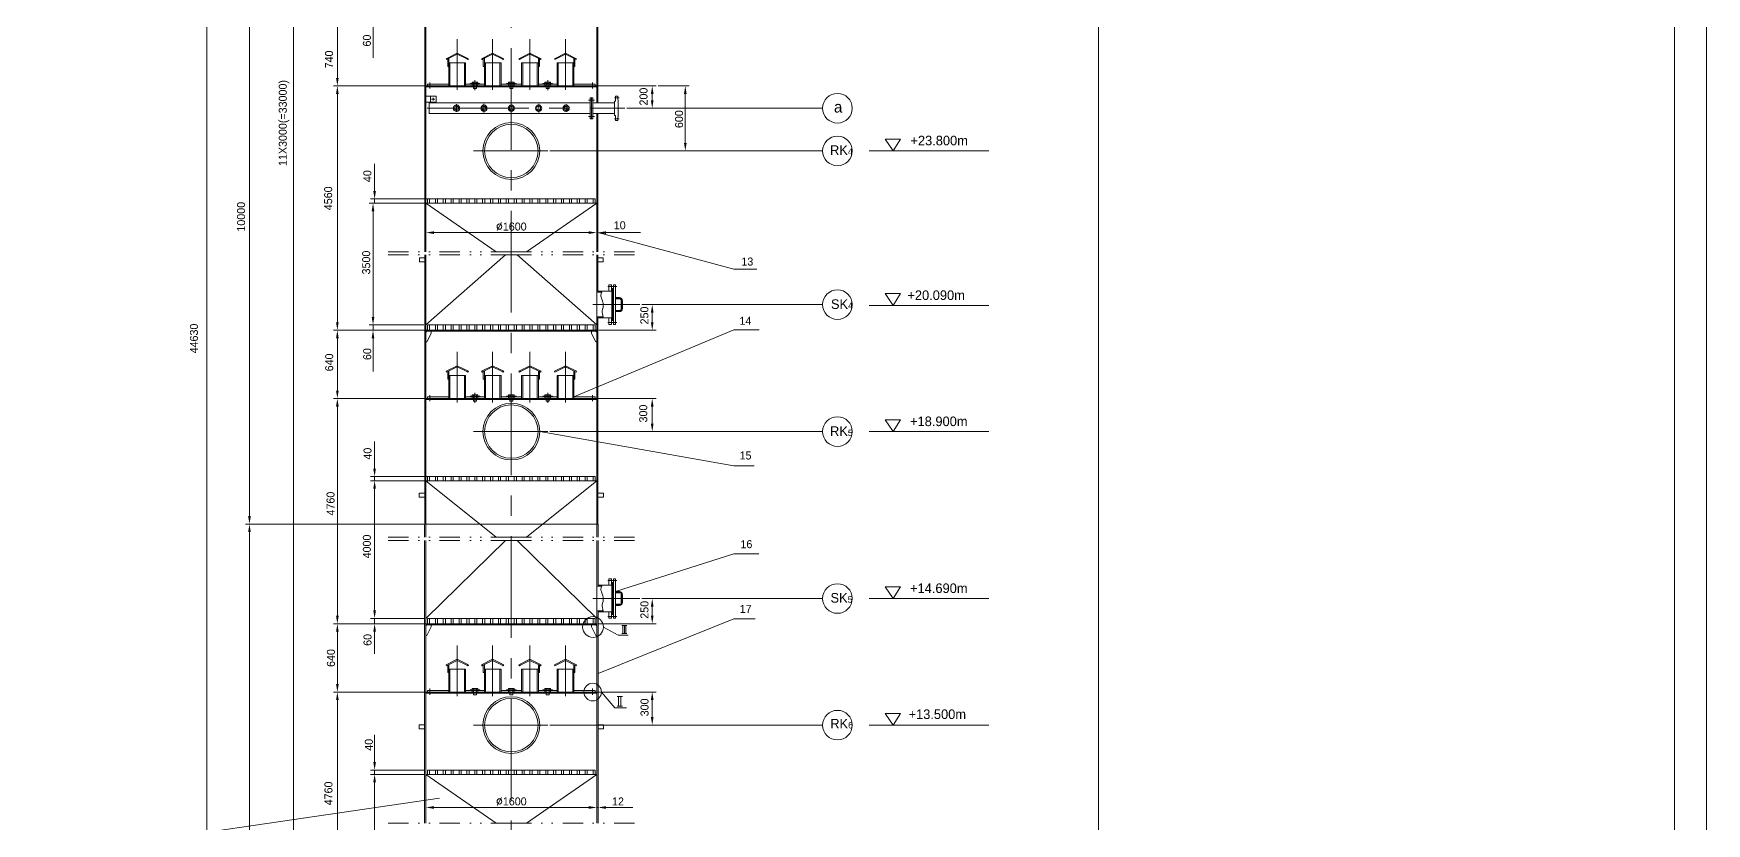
# Model space of a CAD drawing. Header units: millimetres. Extents: x 0 to 841, y 0 to 1189.
# Drawn here: x 318 to 841, y 489 to 736 of the extents above; entities that cross this region are included whole.
import ezdxf

# ---------------------------------------------------------------- set-up
doc = ezdxf.new("R2010")
doc.units = ezdxf.units.MM
doc.linetypes.add('CENTER', pattern=[50.8, 31.75, -6.35, 6.35, -6.35])
doc.linetypes.add('DIVIDE2', pattern=[15.875, 6.35, -3.175, 0, -3.175, 0, -3.175])
for name, color, linetype, lineweight in [('图层1', 6, 'CENTER', 5), ('图层2', 1, 'Continuous', 20), ('图层4', 112, 'DIVIDE2', 5), ('图层6', 7, 'Continuous', 5)]:
    doc.layers.add(name, color=color, linetype=linetype, lineweight=lineweight)
doc.styles.get("Standard").update_dxf_attribs({"font": 'SimSun.ttf'})

msp = doc.modelspace()

# ---------------------------------------------------------------- linework, layer by layer
at = {"layer": '图层1'}
for p, q in [((467.57, 191.85), (467.57, 1102.9)), ((450.68, 734.37), (450.68, 718.53)), ((461.74, 734.37), (461.74, 718.53)), ((473.4, 734.37), (473.4, 718.53)), ((484.46, 734.37), (484.46, 718.53)), ((456.21, 721.58), (456.21, 718.43)), ((467.57, 721.58), (467.57, 718.43)), ((478.93, 721.58), (478.93, 718.43)), ((442.16, 720.91), (442.16, 718.99)), ((492.98, 720.91), (492.98, 718.99)), ((441.27, 712.82), (503.02, 712.82)), ((443.64, 715.64), (442.67, 715.64)), ((443.18, 716.06), (443.18, 715.25)), ((450.47, 714.06), (450.47, 711.67)), ((459.02, 714.16), (459.02, 711.45)), ((467.57, 714.25), (467.57, 711.45)), ((476.12, 714.16), (476.12, 711.45)), ((484.67, 714.06), (484.67, 711.67)), ((493.55, 715.37), (491.67, 715.37)), ((501.27, 716.11), (499.77, 716.11)), ((493.55, 710.26), (491.67, 710.26)), ((501.27, 709.52), (499.77, 709.52)), ((455.79, 699.49), (478.95, 699.49)), ((497.71, 657.1), (500.49, 657.1)), ((500.12, 653.49), (501.32, 653.49)), ((493.01, 651.49), (507.75, 651.49)), ((500.12, 649.49), (501.32, 649.49)), ((502.12, 652.69), (502.12, 650.29)), ((497.71, 645.87), (500.49, 645.87)), ((450.68, 636.71), (450.68, 620.87)), ((461.74, 636.71), (461.74, 620.87)), ((473.4, 636.71), (473.4, 620.87)), ((484.46, 636.71), (484.46, 620.87)), ((442.16, 623.25), (442.16, 621.33)), ((456.21, 623.92), (456.21, 620.77)), ((467.57, 623.92), (467.57, 620.77)), ((478.93, 623.92), (478.93, 620.77)), ((492.98, 623.25), (492.98, 621.33)), ((455.79, 611.83), (478.95, 611.83)), ((497.71, 565.3), (500.49, 565.3)), ((493.01, 559.68), (507.75, 559.68)), ((500.12, 561.68), (501.32, 561.68)), ((502.12, 560.88), (502.12, 558.48)), ((500.12, 557.68), (501.32, 557.68)), ((497.71, 554.07), (500.49, 554.07)), ((450.68, 545.01), (450.68, 529.17)), ((461.74, 545.01), (461.74, 529.17)), ((473.4, 545.01), (473.4, 529.17)), ((484.46, 545.01), (484.46, 529.17)), ((442.16, 531.55), (442.16, 529.63)), ((492.98, 531.55), (492.98, 529.63)), ((455.79, 520.13), (478.95, 520.13))]:
    msp.add_line(p, q, dxfattribs=at)
for centre, start, end in [((501.32, 652.69), 0, 90), ((501.32, 650.29), 270, 0), ((501.32, 560.88), 0, 90), ((501.32, 558.48), 270, 0)]:
    msp.add_arc(centre, 0.8, start, end, dxfattribs=at)
at = {"layer": '图层2', "color": 0}
msp.add_line((651, 318), (651, 1165), dxfattribs=at)
at = {"layer": '图层2'}
for p, q in [((440.54, 668.02), (440.54, 772.09)), ((494.6, 714.49), (494.6, 745.32)), ((440.87, 683.16), (440.87, 741.16)), ((494.27, 741.16), (494.27, 714.49)), ((447.23, 728.31), (450.68, 730.06)), ((447.36, 728.05), (447.23, 728.31)), ((447.75, 728.25), (447.36, 728.05)), ((447.75, 728.25), (450.68, 729.73)), ((447.75, 725.91), (447.75, 728.25)), ((448.08, 726.99), (448.08, 728.41)), ((448.08, 726.99), (448.08, 719.82)), ((448.41, 726.99), (448.08, 726.99)), ((448.41, 726.99), (452.96, 726.99)), ((448.41, 719.82), (448.41, 726.99)), ((454.14, 728.31), (450.68, 730.06)), ((453.62, 728.25), (450.68, 729.73)), ((452.96, 719.82), (452.96, 726.99)), ((453.29, 726.99), (452.96, 726.99)), ((453.29, 726.99), (453.29, 719.82)), ((453.62, 728.25), (454.01, 728.05)), ((454.01, 728.05), (454.14, 728.31)), ((458.29, 728.31), (461.74, 730.06)), ((458.42, 728.05), (458.29, 728.31)), ((458.81, 728.25), (458.42, 728.05)), ((458.81, 728.25), (461.74, 729.73)), ((458.81, 725.91), (458.81, 728.25)), ((459.14, 726.99), (459.14, 728.41)), ((459.14, 726.99), (459.14, 719.82)), ((459.47, 726.99), (459.14, 726.99)), ((459.47, 719.82), (459.47, 726.99)), ((459.47, 726.99), (464.02, 726.99)), ((465.2, 728.31), (461.74, 730.06)), ((464.68, 728.25), (461.74, 729.73)), ((464.02, 719.82), (464.02, 726.99)), ((464.35, 726.99), (464.02, 726.99)), ((464.35, 726.99), (464.35, 719.82)), ((464.68, 728.25), (465.07, 728.05)), ((465.07, 728.05), (465.2, 728.31)), ((469.95, 728.31), (473.4, 730.06)), ((470.08, 728.05), (469.95, 728.31)), ((470.47, 728.25), (470.08, 728.05)), ((470.47, 728.25), (473.4, 729.73)), ((470.8, 726.99), (470.8, 719.82)), ((471.13, 726.99), (470.8, 726.99)), ((471.13, 726.99), (475.68, 726.99)), ((471.13, 719.82), (471.13, 726.99)), ((476.86, 728.31), (473.4, 730.06)), ((476.34, 728.25), (473.4, 729.73)), ((475.68, 719.82), (475.68, 726.99)), ((476.01, 726.99), (475.68, 726.99)), ((476.01, 726.99), (476.01, 728.41)), ((476.01, 726.99), (476.01, 719.82)), ((476.34, 725.91), (476.34, 728.25)), ((476.34, 728.25), (476.73, 728.05)), ((476.73, 728.05), (476.86, 728.31)), ((481.01, 728.31), (484.46, 730.06)), ((481.14, 728.05), (481.01, 728.31)), ((481.53, 728.25), (481.14, 728.05)), ((481.53, 728.25), (484.46, 729.73)), ((481.86, 726.99), (481.86, 719.82)), ((481.86, 726.99), (482.19, 726.99)), ((486.74, 726.99), (482.19, 726.99)), ((482.19, 719.82), (482.19, 726.99)), ((487.92, 728.31), (484.46, 730.06)), ((487.4, 728.25), (484.46, 729.73)), ((486.74, 719.82), (486.74, 726.99)), ((486.74, 726.99), (487.07, 726.99)), ((487.07, 726.99), (487.07, 728.41)), ((487.07, 726.99), (487.07, 719.82)), ((487.4, 725.91), (487.4, 728.25)), ((487.4, 728.25), (487.79, 728.05)), ((487.79, 728.05), (487.92, 728.31)), ((448.08, 725.91), (447.75, 725.91)), ((458.81, 725.91), (459.14, 725.91)), ((476.34, 725.91), (476.01, 725.91)), ((487.4, 725.91), (487.07, 725.91)), ((440.87, 719.82), (494.27, 719.82)), ((440.87, 719.49), (494.27, 719.49)), ((444.08, 716.6), (440.87, 716.6)), ((441.37, 720.32), (448.08, 720.32)), ((441.37, 720.32), (441.37, 719.82)), ((441.61, 719.82), (441.61, 719.49)), ((442.29, 714.49), (442.29, 716.6)), ((444.08, 714.49), (444.08, 716.6)), ((453.29, 720.32), (459.14, 720.32)), ((457.75, 720.57), (454.67, 720.57)), ((454.67, 720.32), (454.67, 720.57)), ((454.93, 720.57), (454.93, 720.32)), ((457.12, 720.97), (455.31, 720.97)), ((455.31, 720.57), (455.31, 720.97)), ((455.31, 720.32), (455.31, 719.49)), ((455.76, 720.97), (455.76, 720.57)), ((455.76, 720.32), (455.76, 718.96)), ((456.66, 718.96), (455.76, 718.96)), ((456.66, 720.97), (456.66, 720.57)), ((456.66, 720.32), (456.66, 718.96)), ((457.12, 720.57), (457.12, 720.97)), ((457.12, 720.32), (457.12, 719.49)), ((457.5, 720.57), (457.5, 720.32)), ((457.75, 720.32), (457.75, 720.57)), ((464.35, 720.32), (467.57, 720.32)), ((466.03, 720.57), (469.11, 720.57)), ((466.03, 720.32), (466.03, 720.57)), ((466.29, 720.57), (466.29, 720.32)), ((466.67, 720.97), (468.48, 720.97)), ((466.67, 720.57), (466.67, 720.97)), ((466.67, 720.32), (466.67, 719.49)), ((467.12, 720.97), (467.12, 720.57)), ((467.12, 720.32), (467.12, 718.96)), ((467.12, 718.96), (468.02, 718.96)), ((470.8, 720.32), (467.57, 720.32)), ((468.02, 720.97), (468.02, 720.57)), ((468.02, 720.32), (468.02, 718.96)), ((468.48, 720.57), (468.48, 720.97)), ((468.48, 720.32), (468.48, 719.49)), ((468.86, 720.57), (468.86, 720.32)), ((469.11, 720.32), (469.11, 720.57)), ((481.86, 720.32), (476.01, 720.32)), ((477.39, 720.32), (477.39, 720.57)), ((477.39, 720.57), (480.47, 720.57)), ((477.65, 720.57), (477.65, 720.32)), ((478.03, 720.57), (478.03, 720.97)), ((478.03, 720.97), (479.84, 720.97)), ((478.03, 720.32), (478.03, 719.49)), ((478.48, 720.97), (478.48, 720.57)), ((478.48, 720.32), (478.48, 718.96)), ((478.48, 718.96), (479.38, 718.96)), ((479.38, 720.97), (479.38, 720.57)), ((479.38, 720.32), (479.38, 718.96)), ((479.84, 720.57), (479.84, 720.97)), ((479.84, 720.32), (479.84, 719.49)), ((480.22, 720.57), (480.22, 720.32)), ((480.47, 720.32), (480.47, 720.57)), ((493.77, 720.32), (487.07, 720.32)), ((493.54, 719.82), (493.54, 719.49)), ((493.77, 720.32), (493.77, 719.82)), ((500.14, 716.65), (500.89, 716.65)), ((500.14, 715.22), (500.14, 716.65)), ((500.89, 715.44), (500.89, 716.65)), ((444.08, 714.69), (440.87, 714.69)), ((441.87, 714.49), (492.22, 714.49)), ((441.87, 714.49), (441.87, 711.15)), ((441.87, 711.15), (492.22, 711.15)), ((492.22, 716.13), (492.22, 712.82)), ((492.22, 716.13), (492.65, 716.13)), ((492.22, 709.5), (492.22, 712.82)), ((492.65, 716.13), (492.65, 712.82)), ((493.07, 716.13), (492.65, 716.13)), ((492.65, 709.5), (492.65, 712.82)), ((493.07, 716.13), (493.07, 712.82)), ((493.07, 714.49), (499.77, 714.49)), ((493.07, 709.5), (493.07, 712.82)), ((493.07, 711.15), (499.77, 711.15)), ((494.27, 711.15), (494.27, 683.16)), ((494.6, 668.02), (494.6, 711.15)), ((499.77, 715.07), (499.99, 715.07)), ((499.77, 712.82), (499.77, 715.07)), ((499.77, 712.82), (499.77, 710.57)), ((500.94, 715.44), (500.89, 715.44)), ((500.94, 712.82), (500.94, 715.44)), ((500.94, 712.82), (500.94, 710.19)), ((492.22, 709.5), (492.65, 709.5)), ((493.07, 709.5), (492.65, 709.5)), ((499.77, 710.57), (499.99, 710.57)), ((500.14, 710.42), (500.14, 708.99)), ((500.14, 708.99), (500.89, 708.99)), ((500.89, 710.19), (500.89, 708.99)), ((500.94, 710.19), (500.89, 710.19)), ((440.87, 683.16), (440.87, 683.16)), ((440.87, 683.16), (494.27, 683.16)), ((440.87, 668.02), (440.87, 683.16)), ((440.87, 683.16), (462.82, 668.02)), ((441.37, 684.49), (493.77, 684.49)), ((441.37, 683.16), (441.37, 684.49)), ((442.04, 684.49), (442.04, 683.16)), ((443.84, 683.16), (443.84, 684.49)), ((444.51, 684.49), (444.51, 683.16)), ((446.3, 683.16), (446.3, 684.49)), ((446.97, 684.49), (446.97, 683.16)), ((448.76, 683.16), (448.76, 684.49)), ((449.43, 684.49), (449.43, 683.16)), ((451.23, 683.16), (451.23, 684.49)), ((451.9, 684.49), (451.9, 683.16)), ((453.69, 683.16), (453.69, 684.49)), ((454.36, 684.49), (454.36, 683.16)), ((456.15, 683.16), (456.15, 684.49)), ((456.82, 684.49), (456.82, 683.16)), ((458.61, 683.16), (458.61, 684.49)), ((459.28, 684.49), (459.28, 683.16)), ((461.08, 683.16), (461.08, 684.49)), ((461.75, 684.49), (461.75, 683.16)), ((463.54, 683.16), (463.54, 684.49)), ((464.21, 684.49), (464.21, 683.16)), ((466, 683.16), (466, 684.49)), ((466.67, 684.49), (466.67, 683.16)), ((468.47, 684.49), (468.47, 683.16)), ((469.14, 683.16), (469.14, 684.49)), ((470.94, 684.49), (470.94, 683.16)), ((471.61, 683.16), (471.61, 684.49)), ((494.27, 683.16), (472.32, 668.02)), ((473.4, 684.49), (473.4, 683.16)), ((474.07, 683.16), (474.07, 684.49)), ((475.86, 684.49), (475.86, 683.16)), ((476.53, 683.16), (476.53, 684.49)), ((478.33, 684.49), (478.33, 683.16)), ((479, 683.16), (479, 684.49)), ((480.79, 684.49), (480.79, 683.16)), ((481.46, 683.16), (481.46, 684.49)), ((483.25, 684.49), (483.25, 683.16)), ((483.92, 683.16), (483.92, 684.49)), ((485.71, 684.49), (485.71, 683.16)), ((486.38, 683.16), (486.38, 684.49)), ((488.18, 684.49), (488.18, 683.16)), ((488.85, 683.16), (488.85, 684.49)), ((490.64, 684.49), (490.64, 683.16)), ((491.31, 683.16), (491.31, 684.49)), ((493.1, 684.49), (493.1, 683.16)), ((493.77, 683.16), (493.77, 684.49)), ((493.77, 683.16), (493.77, 684.49)), ((494.27, 683.16), (494.27, 668.02)), ((438.84, 666.12), (440.54, 666.12)), ((438.84, 664.9), (438.84, 666.12)), ((440.54, 664.9), (438.84, 664.9)), ((440.54, 582.93), (440.54, 667.02)), ((440.87, 643.16), (440.87, 667.02)), ((440.87, 645.16), (465.72, 667.02)), ((494.27, 645.16), (469.43, 667.02)), ((494.27, 667.02), (494.27, 643.16)), ((494.6, 655.66), (494.6, 667.02)), ((496.3, 666.12), (494.6, 666.12)), ((494.6, 664.9), (496.3, 664.9)), ((496.3, 664.9), (496.3, 666.12)), ((494.27, 655.33), (495.81, 655.33)), ((494.6, 655.66), (498.94, 655.66)), ((498.85, 657.66), (498.05, 657.66)), ((498.05, 657.66), (498.05, 655.66)), ((498.85, 656.48), (498.85, 657.66)), ((499.02, 656.48), (498.85, 656.48)), ((498.85, 656.48), (498.85, 655.66)), ((498.94, 655.66), (499.02, 655.66)), ((498.94, 655.66), (498.94, 647.32)), ((499.02, 656.48), (499.16, 656.48)), ((499.02, 655.66), (499.02, 656.48)), ((499.02, 655.66), (499.02, 647.32)), ((499.16, 656.48), (499.52, 656.48)), ((499.16, 656.48), (499.16, 651.49)), ((499.52, 657.66), (500.12, 657.66)), ((499.52, 657.66), (499.52, 656.48)), ((499.52, 646.49), (499.52, 656.48)), ((500.12, 657.66), (500.12, 645.32)), ((500.12, 653.69), (501.32, 653.69)), ((499.16, 646.49), (499.16, 651.49)), ((500.12, 653.29), (501.32, 653.29)), ((500.12, 649.69), (501.32, 649.69)), ((500.12, 649.29), (501.32, 649.29)), ((501.92, 652.69), (501.92, 651.49)), ((501.92, 650.29), (501.92, 651.49)), ((502.32, 652.69), (502.32, 651.49)), ((502.32, 650.29), (502.32, 651.49)), ((440.87, 643.49), (494.27, 643.49)), ((440.87, 596.46), (440.87, 643.16)), ((440.87, 643.16), (440.87, 643.16)), ((440.87, 643.16), (494.27, 643.16)), ((441.2, 643.16), (440.87, 642.83)), ((441.37, 645.16), (493.77, 645.16)), ((441.37, 643.49), (441.37, 645.16)), ((442.04, 645.16), (442.04, 643.49)), ((442.54, 643.16), (442.54, 642.49)), ((443.84, 643.49), (443.84, 645.16)), ((444.51, 645.16), (444.51, 643.49)), ((446.3, 643.49), (446.3, 645.16)), ((446.97, 645.16), (446.97, 643.49)), ((448.76, 643.49), (448.76, 645.16)), ((449.43, 645.16), (449.43, 643.49)), ((451.23, 643.49), (451.23, 645.16)), ((451.9, 645.16), (451.9, 643.49)), ((453.69, 643.49), (453.69, 645.16)), ((454.36, 645.16), (454.36, 643.49)), ((456.15, 643.49), (456.15, 645.16)), ((456.82, 645.16), (456.82, 643.49)), ((458.61, 643.49), (458.61, 645.16)), ((459.28, 645.16), (459.28, 643.49)), ((461.08, 643.49), (461.08, 645.16)), ((461.75, 645.16), (461.75, 643.49)), ((463.54, 643.49), (463.54, 645.16)), ((464.21, 645.16), (464.21, 643.49)), ((466, 643.49), (466, 645.16)), ((466.67, 645.16), (466.67, 643.49)), ((468.47, 645.16), (468.47, 643.49)), ((469.14, 643.49), (469.14, 645.16)), ((470.94, 645.16), (470.94, 643.49)), ((471.61, 643.49), (471.61, 645.16)), ((473.4, 645.16), (473.4, 643.49)), ((474.07, 643.49), (474.07, 645.16)), ((475.86, 645.16), (475.86, 643.49)), ((476.53, 643.49), (476.53, 645.16)), ((478.33, 645.16), (478.33, 643.49)), ((479, 643.49), (479, 645.16)), ((480.79, 645.16), (480.79, 643.49)), ((481.46, 643.49), (481.46, 645.16)), ((483.25, 645.16), (483.25, 643.49)), ((483.92, 643.49), (483.92, 645.16)), ((485.71, 645.16), (485.71, 643.49)), ((486.38, 643.49), (486.38, 645.16)), ((488.18, 645.16), (488.18, 643.49)), ((488.85, 643.49), (488.85, 645.16)), ((490.64, 645.16), (490.64, 643.49)), ((491.31, 643.49), (491.31, 645.16)), ((492.6, 643.16), (492.6, 642.49)), ((493.1, 645.16), (493.1, 643.49)), ((493.77, 643.49), (493.77, 645.16)), ((493.77, 643.49), (493.77, 645.16)), ((493.94, 643.16), (494.27, 642.83)), ((494.27, 647.65), (496.27, 647.65)), ((494.27, 643.16), (494.27, 596.46)), ((494.6, 582.93), (494.6, 647.32)), ((494.6, 647.32), (498.94, 647.32)), ((498.05, 645.32), (498.05, 647.32)), ((498.85, 645.32), (498.05, 645.32)), ((498.85, 646.49), (498.85, 647.32)), ((498.85, 646.49), (498.85, 645.32)), ((499.02, 646.49), (498.85, 646.49)), ((498.94, 647.32), (499.02, 647.32)), ((499.02, 647.32), (499.02, 646.49)), ((499.02, 646.49), (499.16, 646.49)), ((499.16, 646.49), (499.52, 646.49)), ((499.52, 645.32), (499.52, 646.49)), ((500.12, 645.32), (499.52, 645.32)), ((440.87, 639.83), (441.2, 639.83)), ((442.54, 642.49), (441.2, 639.83)), ((492.6, 642.49), (493.94, 639.83)), ((494.27, 639.83), (493.94, 639.83)), ((447.23, 630.65), (450.68, 632.4)), ((447.36, 630.39), (447.23, 630.65)), ((447.75, 630.59), (447.36, 630.39)), ((447.75, 630.59), (450.68, 632.07)), ((447.75, 628.25), (447.75, 630.59)), ((448.08, 628.25), (447.75, 628.25)), ((448.08, 629.33), (448.08, 630.75)), ((448.08, 629.33), (448.08, 622.16)), ((448.41, 629.33), (448.08, 629.33)), ((448.41, 629.33), (452.96, 629.33)), ((448.41, 622.16), (448.41, 629.33)), ((454.14, 630.65), (450.68, 632.4)), ((453.62, 630.59), (450.68, 632.07)), ((452.96, 622.16), (452.96, 629.33)), ((453.29, 629.33), (452.96, 629.33)), ((453.29, 629.33), (453.29, 622.16)), ((453.62, 630.59), (454.01, 630.39)), ((454.01, 630.39), (454.14, 630.65)), ((458.29, 630.65), (461.74, 632.4)), ((458.42, 630.39), (458.29, 630.65)), ((458.81, 630.59), (458.42, 630.39)), ((458.81, 630.59), (461.74, 632.07)), ((458.81, 628.25), (458.81, 630.59)), ((458.81, 628.25), (459.14, 628.25)), ((459.14, 629.33), (459.14, 630.75)), ((459.14, 629.33), (459.14, 622.16)), ((459.47, 629.33), (459.14, 629.33)), ((459.47, 622.16), (459.47, 629.33)), ((459.47, 629.33), (464.02, 629.33)), ((465.2, 630.65), (461.74, 632.4)), ((464.68, 630.59), (461.74, 632.07)), ((464.02, 622.16), (464.02, 629.33)), ((464.35, 629.33), (464.02, 629.33)), ((464.35, 629.33), (464.35, 622.16)), ((464.68, 630.59), (465.07, 630.39)), ((465.07, 630.39), (465.2, 630.65)), ((469.95, 630.65), (473.4, 632.4)), ((470.08, 630.39), (469.95, 630.65)), ((470.47, 630.59), (470.08, 630.39)), ((470.47, 630.59), (473.4, 632.07)), ((470.8, 629.33), (470.8, 622.16)), ((471.13, 629.33), (470.8, 629.33)), ((471.13, 629.33), (475.68, 629.33)), ((471.13, 622.16), (471.13, 629.33)), ((476.86, 630.65), (473.4, 632.4)), ((476.34, 630.59), (473.4, 632.07)), ((475.68, 622.16), (475.68, 629.33)), ((476.01, 629.33), (475.68, 629.33)), ((476.01, 629.33), (476.01, 630.75)), ((476.01, 629.33), (476.01, 622.16)), ((476.34, 628.25), (476.01, 628.25)), ((476.34, 628.25), (476.34, 630.59)), ((476.34, 630.59), (476.73, 630.39)), ((476.73, 630.39), (476.86, 630.65)), ((481.01, 630.65), (484.46, 632.4)), ((481.14, 630.39), (481.01, 630.65)), ((481.53, 630.59), (481.14, 630.39)), ((481.53, 630.59), (484.46, 632.07)), ((481.86, 629.33), (481.86, 622.16)), ((481.86, 629.33), (482.19, 629.33)), ((486.74, 629.33), (482.19, 629.33)), ((482.19, 622.16), (482.19, 629.33)), ((487.92, 630.65), (484.46, 632.4)), ((487.4, 630.59), (484.46, 632.07)), ((486.74, 622.16), (486.74, 629.33)), ((486.74, 629.33), (487.07, 629.33)), ((487.07, 629.33), (487.07, 630.75)), ((487.07, 629.33), (487.07, 622.16)), ((487.4, 628.25), (487.07, 628.25)), ((487.4, 628.25), (487.4, 630.59)), ((487.4, 630.59), (487.79, 630.39)), ((487.79, 630.39), (487.92, 630.65)), ((440.87, 622.16), (494.27, 622.16)), ((441.37, 622.66), (448.08, 622.66)), ((441.37, 622.66), (441.37, 622.16)), ((441.61, 622.16), (441.61, 621.83)), ((453.29, 622.66), (459.14, 622.66)), ((457.75, 622.91), (454.67, 622.91)), ((454.67, 622.66), (454.67, 622.91)), ((454.93, 622.91), (454.93, 622.66)), ((455.31, 622.91), (455.31, 623.31)), ((457.12, 623.31), (455.31, 623.31)), ((455.31, 622.66), (455.31, 621.83)), ((455.76, 623.31), (455.76, 622.91)), ((455.76, 622.66), (455.76, 621.3)), ((456.66, 623.31), (456.66, 622.91)), ((456.66, 622.66), (456.66, 621.3)), ((457.12, 622.91), (457.12, 623.31)), ((457.12, 622.66), (457.12, 621.83)), ((457.5, 622.91), (457.5, 622.66)), ((457.75, 622.66), (457.75, 622.91)), ((464.35, 622.66), (467.57, 622.66)), ((466.03, 622.91), (469.11, 622.91)), ((466.03, 622.66), (466.03, 622.91)), ((466.29, 622.91), (466.29, 622.66)), ((466.67, 623.31), (468.48, 623.31)), ((466.67, 622.91), (466.67, 623.31)), ((466.67, 622.66), (466.67, 621.83)), ((467.12, 623.31), (467.12, 622.91)), ((467.12, 622.66), (467.12, 621.3)), ((470.8, 622.66), (467.57, 622.66)), ((468.02, 623.31), (468.02, 622.91)), ((468.02, 622.66), (468.02, 621.3)), ((468.48, 622.91), (468.48, 623.31)), ((468.48, 622.66), (468.48, 621.83)), ((468.86, 622.91), (468.86, 622.66)), ((469.11, 622.66), (469.11, 622.91)), ((481.86, 622.66), (476.01, 622.66)), ((477.39, 622.66), (477.39, 622.91)), ((477.39, 622.91), (480.47, 622.91)), ((477.65, 622.91), (477.65, 622.66)), ((478.03, 622.91), (478.03, 623.31)), ((478.03, 623.31), (479.84, 623.31)), ((478.03, 622.66), (478.03, 621.83)), ((478.48, 623.31), (478.48, 622.91)), ((478.48, 622.66), (478.48, 621.3)), ((479.38, 623.31), (479.38, 622.91)), ((479.38, 622.66), (479.38, 621.3)), ((479.84, 622.91), (479.84, 623.31)), ((479.84, 622.66), (479.84, 621.83)), ((480.22, 622.91), (480.22, 622.66)), ((480.47, 622.66), (480.47, 622.91)), ((493.77, 622.66), (487.07, 622.66)), ((493.54, 622.16), (493.54, 621.83)), ((493.77, 622.66), (493.77, 622.16)), ((440.87, 621.83), (494.27, 621.83)), ((456.66, 621.3), (455.76, 621.3)), ((467.12, 621.3), (468.02, 621.3)), ((478.48, 621.3), (479.38, 621.3)), ((440.87, 596.46), (440.87, 596.46)), ((440.87, 596.46), (494.27, 596.46)), ((440.87, 578.8), (440.87, 596.46)), ((440.87, 596.46), (462.82, 578.8)), ((441.37, 597.79), (493.77, 597.79)), ((441.37, 596.46), (441.37, 597.79)), ((442.04, 597.79), (442.04, 596.46)), ((443.84, 596.46), (443.84, 597.79)), ((444.51, 597.79), (444.51, 596.46)), ((446.3, 596.46), (446.3, 597.79)), ((446.97, 597.79), (446.97, 596.46)), ((448.76, 596.46), (448.76, 597.79)), ((449.43, 597.79), (449.43, 596.46)), ((451.23, 596.46), (451.23, 597.79)), ((451.9, 597.79), (451.9, 596.46)), ((453.69, 596.46), (453.69, 597.79)), ((454.36, 597.79), (454.36, 596.46)), ((456.15, 596.46), (456.15, 597.79)), ((456.82, 597.79), (456.82, 596.46)), ((458.61, 596.46), (458.61, 597.79)), ((459.28, 597.79), (459.28, 596.46)), ((461.08, 596.46), (461.08, 597.79)), ((461.75, 597.79), (461.75, 596.46)), ((463.54, 596.46), (463.54, 597.79)), ((464.21, 597.79), (464.21, 596.46)), ((466, 596.46), (466, 597.79)), ((466.67, 597.79), (466.67, 596.46)), ((468.47, 597.79), (468.47, 596.46)), ((469.14, 596.46), (469.14, 597.79)), ((470.94, 597.79), (470.94, 596.46)), ((471.61, 596.46), (471.61, 597.79)), ((494.27, 596.46), (472.32, 578.8)), ((473.4, 597.79), (473.4, 596.46)), ((474.07, 596.46), (474.07, 597.79)), ((475.86, 597.79), (475.86, 596.46)), ((476.53, 596.46), (476.53, 597.79)), ((478.33, 597.79), (478.33, 596.46)), ((479, 596.46), (479, 597.79)), ((480.79, 597.79), (480.79, 596.46)), ((481.46, 596.46), (481.46, 597.79)), ((483.25, 597.79), (483.25, 596.46)), ((483.92, 596.46), (483.92, 597.79)), ((485.71, 597.79), (485.71, 596.46)), ((486.38, 596.46), (486.38, 597.79)), ((488.18, 597.79), (488.18, 596.46)), ((488.85, 596.46), (488.85, 597.79)), ((490.64, 597.79), (490.64, 596.46)), ((491.31, 596.46), (491.31, 597.79)), ((493.1, 597.79), (493.1, 596.46)), ((493.77, 596.46), (493.77, 597.79)), ((493.77, 596.46), (493.77, 597.79)), ((494.27, 596.46), (494.27, 578.8)), ((438.77, 592.59), (440.47, 592.59)), ((438.77, 591.38), (438.77, 592.59)), ((440.47, 591.38), (438.77, 591.38)), ((496.37, 592.59), (494.67, 592.59)), ((494.67, 591.38), (496.37, 591.38)), ((496.37, 591.38), (496.37, 592.59)), ((440.47, 582.93), (440.47, 578.8)), ((440.87, 582.93), (494.27, 582.93)), ((494.27, 582.93), (494.67, 582.93)), ((494.67, 582.93), (494.67, 578.8)), ((440.47, 577.8), (440.47, 489.54)), ((440.87, 551.46), (440.87, 577.8)), ((440.87, 553.46), (465.72, 577.8)), ((494.27, 553.46), (469.43, 577.8)), ((494.27, 577.8), (494.27, 551.46)), ((494.67, 577.8), (494.67, 563.85)), ((498.85, 565.85), (498.05, 565.85)), ((498.05, 565.85), (498.05, 563.85)), ((498.85, 564.68), (498.85, 565.85)), ((499.02, 564.68), (498.85, 564.68)), ((498.85, 564.68), (498.85, 563.85)), ((499.02, 564.68), (499.16, 564.68)), ((499.02, 563.85), (499.02, 564.68)), ((499.16, 564.68), (499.52, 564.68)), ((499.16, 564.68), (499.16, 559.68)), ((499.52, 565.85), (500.12, 565.85)), ((499.52, 565.85), (499.52, 564.68)), ((499.52, 554.69), (499.52, 564.68)), ((500.12, 565.85), (500.12, 553.51)), ((494.27, 563.52), (495.81, 563.52)), ((494.67, 563.85), (498.94, 563.85)), ((498.94, 563.85), (499.02, 563.85)), ((498.94, 563.85), (498.94, 555.51)), ((499.02, 563.85), (499.02, 555.51)), ((499.16, 554.69), (499.16, 559.68)), ((500.12, 561.88), (501.32, 561.88)), ((500.12, 561.48), (501.32, 561.48)), ((501.92, 560.88), (501.92, 559.68)), ((501.92, 558.48), (501.92, 559.68)), ((502.32, 560.88), (502.32, 559.68)), ((502.32, 558.48), (502.32, 559.68)), ((494.27, 555.84), (496.27, 555.84)), ((494.67, 555.51), (498.94, 555.51)), ((494.67, 555.51), (494.67, 489.54)), ((498.05, 553.51), (498.05, 555.51)), ((498.85, 554.69), (498.85, 555.51)), ((498.85, 554.69), (498.85, 553.51)), ((499.02, 554.69), (498.85, 554.69)), ((498.94, 555.51), (499.02, 555.51)), ((499.02, 555.51), (499.02, 554.69)), ((499.02, 554.69), (499.16, 554.69)), ((499.16, 554.69), (499.52, 554.69)), ((499.52, 553.51), (499.52, 554.69)), ((500.12, 557.88), (501.32, 557.88)), ((500.12, 557.48), (501.32, 557.48)), ((440.87, 551.79), (494.27, 551.79)), ((440.87, 504.76), (440.87, 551.46)), ((440.87, 551.46), (440.87, 551.46)), ((440.87, 551.46), (494.27, 551.46)), ((441.2, 551.46), (440.87, 551.13)), ((442.54, 550.79), (441.2, 548.13)), ((441.37, 553.46), (493.77, 553.46)), ((441.37, 551.79), (441.37, 553.46)), ((442.04, 553.46), (442.04, 551.79)), ((442.54, 551.46), (442.54, 550.79)), ((443.84, 551.79), (443.84, 553.46)), ((444.51, 553.46), (444.51, 551.79)), ((446.3, 551.79), (446.3, 553.46)), ((446.97, 553.46), (446.97, 551.79)), ((448.76, 551.79), (448.76, 553.46)), ((449.43, 553.46), (449.43, 551.79)), ((451.23, 551.79), (451.23, 553.46)), ((451.9, 553.46), (451.9, 551.79)), ((453.69, 551.79), (453.69, 553.46)), ((454.36, 553.46), (454.36, 551.79)), ((456.15, 551.79), (456.15, 553.46)), ((456.82, 553.46), (456.82, 551.79)), ((458.61, 551.79), (458.61, 553.46)), ((459.28, 553.46), (459.28, 551.79)), ((461.08, 551.79), (461.08, 553.46)), ((461.75, 553.46), (461.75, 551.79)), ((463.54, 551.79), (463.54, 553.46)), ((464.21, 553.46), (464.21, 551.79)), ((466, 551.79), (466, 553.46)), ((466.67, 553.46), (466.67, 551.79)), ((468.47, 553.46), (468.47, 551.79)), ((469.14, 551.79), (469.14, 553.46)), ((470.94, 553.46), (470.94, 551.79)), ((471.61, 551.79), (471.61, 553.46)), ((473.4, 553.46), (473.4, 551.79)), ((474.07, 551.79), (474.07, 553.46)), ((475.86, 553.46), (475.86, 551.79)), ((476.53, 551.79), (476.53, 553.46)), ((478.33, 553.46), (478.33, 551.79)), ((479, 551.79), (479, 553.46)), ((480.79, 553.46), (480.79, 551.79)), ((481.46, 551.79), (481.46, 553.46)), ((483.25, 553.46), (483.25, 551.79)), ((483.92, 551.79), (483.92, 553.46)), ((485.71, 553.46), (485.71, 551.79)), ((486.38, 551.79), (486.38, 553.46)), ((488.18, 553.46), (488.18, 551.79)), ((488.85, 551.79), (488.85, 553.46)), ((490.64, 553.46), (490.64, 551.79)), ((491.31, 551.79), (491.31, 553.46)), ((492.6, 551.46), (492.6, 550.79)), ((492.6, 550.79), (493.94, 548.13)), ((493.1, 553.46), (493.1, 551.79)), ((493.77, 551.79), (493.77, 553.46)), ((493.77, 551.79), (493.77, 553.46)), ((493.94, 551.46), (494.27, 551.13)), ((494.27, 551.46), (494.27, 504.76)), ((498.85, 553.51), (498.05, 553.51)), ((500.12, 553.51), (499.52, 553.51)), ((440.87, 548.13), (441.2, 548.13)), ((493.94, 548.13), (494.27, 548.13)), ((447.23, 538.95), (450.68, 540.7)), ((447.36, 538.69), (447.23, 538.95)), ((447.75, 538.89), (447.36, 538.69)), ((447.75, 538.89), (450.68, 540.37)), ((447.75, 536.55), (447.75, 538.89)), ((448.08, 537.63), (448.08, 539.05)), ((454.14, 538.95), (450.68, 540.7)), ((453.62, 538.89), (450.68, 540.37)), ((453.62, 538.89), (454.01, 538.69)), ((454.01, 538.69), (454.14, 538.95)), ((458.29, 538.95), (461.74, 540.7)), ((458.42, 538.69), (458.29, 538.95)), ((458.81, 538.89), (458.42, 538.69)), ((458.81, 538.89), (461.74, 540.37)), ((458.81, 536.55), (458.81, 538.89)), ((459.14, 537.63), (459.14, 539.05)), ((465.2, 538.95), (461.74, 540.7)), ((464.68, 538.89), (461.74, 540.37)), ((464.68, 538.89), (465.07, 538.69)), ((465.07, 538.69), (465.2, 538.95)), ((469.95, 538.95), (473.4, 540.7)), ((470.08, 538.69), (469.95, 538.95)), ((470.47, 538.89), (470.08, 538.69)), ((470.47, 538.89), (473.4, 540.37)), ((476.86, 538.95), (473.4, 540.7)), ((476.34, 538.89), (473.4, 540.37)), ((476.01, 537.63), (476.01, 539.05)), ((476.34, 536.55), (476.34, 538.89)), ((476.34, 538.89), (476.73, 538.69)), ((476.73, 538.69), (476.86, 538.95)), ((481.01, 538.95), (484.46, 540.7)), ((481.14, 538.69), (481.01, 538.95)), ((481.53, 538.89), (481.14, 538.69)), ((481.53, 538.89), (484.46, 540.37)), ((487.92, 538.95), (484.46, 540.7)), ((487.4, 538.89), (484.46, 540.37)), ((487.07, 537.63), (487.07, 539.05)), ((487.4, 536.55), (487.4, 538.89)), ((487.4, 538.89), (487.79, 538.69)), ((487.79, 538.69), (487.92, 538.95)), ((448.08, 536.55), (447.75, 536.55)), ((448.08, 537.63), (448.08, 530.46)), ((448.41, 537.63), (448.08, 537.63)), ((448.41, 537.63), (452.96, 537.63)), ((448.41, 530.46), (448.41, 537.63)), ((452.96, 530.46), (452.96, 537.63)), ((453.29, 537.63), (452.96, 537.63)), ((453.29, 537.63), (453.29, 530.46)), ((458.81, 536.55), (459.14, 536.55)), ((459.14, 537.63), (459.14, 530.46)), ((459.47, 537.63), (459.14, 537.63)), ((459.47, 530.46), (459.47, 537.63)), ((459.47, 537.63), (464.02, 537.63)), ((464.02, 530.46), (464.02, 537.63)), ((464.35, 537.63), (464.02, 537.63)), ((464.35, 537.63), (464.35, 530.46)), ((470.8, 537.63), (470.8, 530.46)), ((471.13, 537.63), (470.8, 537.63)), ((471.13, 530.46), (471.13, 537.63)), ((471.13, 537.63), (475.68, 537.63)), ((475.68, 530.46), (475.68, 537.63)), ((476.01, 537.63), (475.68, 537.63)), ((476.01, 537.63), (476.01, 530.46)), ((476.34, 536.55), (476.01, 536.55)), ((481.86, 537.63), (481.86, 530.46)), ((481.86, 537.63), (482.19, 537.63)), ((486.74, 537.63), (482.19, 537.63)), ((482.19, 530.46), (482.19, 537.63)), ((486.74, 530.46), (486.74, 537.63)), ((486.74, 537.63), (487.07, 537.63)), ((487.07, 537.63), (487.07, 530.46)), ((487.4, 536.55), (487.07, 536.55)), ((440.87, 530.46), (494.27, 530.46)), ((440.87, 530.13), (494.27, 530.13)), ((441.37, 530.96), (441.37, 530.46)), ((441.37, 530.96), (448.08, 530.96)), ((441.61, 530.46), (441.61, 530.13)), ((453.29, 530.96), (459.14, 530.96)), ((457.75, 531.21), (454.67, 531.21)), ((454.67, 530.96), (454.67, 531.21)), ((454.93, 531.21), (454.93, 530.96)), ((455.31, 531.21), (455.31, 531.61)), ((457.12, 531.61), (455.31, 531.61)), ((455.31, 530.96), (455.31, 530.13)), ((455.76, 531.61), (455.76, 531.21)), ((455.76, 530.96), (455.76, 529.6)), ((456.66, 529.6), (455.76, 529.6)), ((456.66, 531.61), (456.66, 531.21)), ((456.66, 530.96), (456.66, 529.6)), ((457.12, 531.21), (457.12, 531.61)), ((457.12, 530.96), (457.12, 530.13)), ((457.5, 531.21), (457.5, 530.96)), ((457.75, 530.96), (457.75, 531.21)), ((464.35, 530.96), (467.57, 530.96)), ((466.03, 531.21), (469.11, 531.21)), ((466.03, 530.96), (466.03, 531.21)), ((466.29, 531.21), (466.29, 530.96)), ((466.67, 531.61), (468.48, 531.61)), ((466.67, 531.21), (466.67, 531.61)), ((466.67, 530.96), (466.67, 530.13)), ((467.12, 531.61), (467.12, 531.21)), ((467.12, 530.96), (467.12, 529.6)), ((467.12, 529.6), (468.02, 529.6)), ((470.8, 530.96), (467.57, 530.96)), ((468.02, 531.61), (468.02, 531.21)), ((468.02, 530.96), (468.02, 529.6)), ((468.48, 531.21), (468.48, 531.61)), ((468.48, 530.96), (468.48, 530.13)), ((468.86, 531.21), (468.86, 530.96)), ((469.11, 530.96), (469.11, 531.21)), ((481.86, 530.96), (476.01, 530.96)), ((477.39, 530.96), (477.39, 531.21)), ((477.39, 531.21), (480.47, 531.21)), ((477.65, 531.21), (477.65, 530.96)), ((478.03, 531.21), (478.03, 531.61)), ((478.03, 531.61), (479.84, 531.61)), ((478.03, 530.96), (478.03, 530.13)), ((478.48, 531.61), (478.48, 531.21)), ((478.48, 530.96), (478.48, 529.6)), ((478.48, 529.6), (479.38, 529.6)), ((479.38, 531.61), (479.38, 531.21)), ((479.38, 530.96), (479.38, 529.6)), ((479.84, 531.21), (479.84, 531.61)), ((479.84, 530.96), (479.84, 530.13)), ((480.22, 531.21), (480.22, 530.96)), ((480.47, 530.96), (480.47, 531.21)), ((493.77, 530.96), (487.07, 530.96)), ((493.54, 530.46), (493.54, 530.13)), ((493.77, 530.96), (493.77, 530.46)), ((438.77, 520.18), (440.47, 520.18)), ((438.77, 518.96), (438.77, 520.18)), ((440.47, 518.96), (438.77, 518.96)), ((496.37, 520.18), (494.67, 520.18)), ((494.67, 518.96), (496.37, 518.96)), ((496.37, 518.96), (496.37, 520.18)), ((440.87, 504.76), (440.87, 504.76)), ((440.87, 504.76), (494.27, 504.76)), ((440.87, 489.54), (440.87, 504.76)), ((440.87, 504.76), (462.82, 489.54)), ((441.37, 504.76), (441.37, 506.09)), ((441.37, 506.09), (493.77, 506.09)), ((442.04, 506.09), (442.04, 504.76)), ((443.84, 504.76), (443.84, 506.09)), ((444.51, 506.09), (444.51, 504.76)), ((446.3, 504.76), (446.3, 506.09)), ((446.97, 506.09), (446.97, 504.76)), ((448.76, 504.76), (448.76, 506.09)), ((449.43, 506.09), (449.43, 504.76)), ((451.23, 504.76), (451.23, 506.09)), ((451.9, 506.09), (451.9, 504.76)), ((453.69, 504.76), (453.69, 506.09)), ((454.36, 506.09), (454.36, 504.76)), ((456.15, 504.76), (456.15, 506.09)), ((456.82, 506.09), (456.82, 504.76)), ((458.61, 504.76), (458.61, 506.09)), ((459.28, 506.09), (459.28, 504.76)), ((461.08, 504.76), (461.08, 506.09)), ((461.75, 506.09), (461.75, 504.76)), ((463.54, 504.76), (463.54, 506.09)), ((464.21, 506.09), (464.21, 504.76)), ((466, 504.76), (466, 506.09)), ((466.67, 506.09), (466.67, 504.76)), ((468.47, 506.09), (468.47, 504.76)), ((469.14, 504.76), (469.14, 506.09)), ((470.94, 506.09), (470.94, 504.76)), ((471.61, 504.76), (471.61, 506.09)), ((494.27, 504.76), (472.32, 489.54)), ((473.4, 506.09), (473.4, 504.76)), ((474.07, 504.76), (474.07, 506.09)), ((475.86, 506.09), (475.86, 504.76)), ((476.53, 504.76), (476.53, 506.09)), ((478.33, 506.09), (478.33, 504.76)), ((479, 504.76), (479, 506.09)), ((480.79, 506.09), (480.79, 504.76)), ((481.46, 504.76), (481.46, 506.09)), ((483.25, 506.09), (483.25, 504.76)), ((483.92, 504.76), (483.92, 506.09)), ((485.71, 506.09), (485.71, 504.76)), ((486.38, 504.76), (486.38, 506.09)), ((488.18, 506.09), (488.18, 504.76)), ((488.85, 504.76), (488.85, 506.09)), ((490.64, 506.09), (490.64, 504.76)), ((491.31, 504.76), (491.31, 506.09)), ((493.1, 506.09), (493.1, 504.76)), ((493.77, 504.76), (493.77, 506.09)), ((493.77, 504.76), (493.77, 506.09)), ((494.27, 504.76), (494.27, 504.76)), ((494.27, 504.76), (494.27, 489.54))]:
    msp.add_line(p, q, dxfattribs=at)
at = {"layer": '图层2', "color": 0}
msp.add_lwpolyline([(25, 10), (831, 10), (831, 1179), (25, 1179)], close=True, dxfattribs=at)
at = {"layer": '图层2'}
for centre, radius in [((450.47, 712.82), 1), ((450.47, 712.82), 0.6), ((459.02, 712.82), 1), ((459.02, 712.82), 0.6), ((467.57, 712.82), 1), ((467.57, 712.82), 0.6), ((476.12, 712.82), 1), ((476.12, 712.82), 0.6), ((484.67, 712.82), 1), ((484.67, 712.82), 0.6), ((467.57, 699.49), 8.87), ((467.57, 699.49), 8.34), ((467.57, 611.83), 8.87), ((467.57, 611.83), 8.34), ((467.57, 520.13), 8.87), ((467.57, 520.13), 8.34)]:
    msp.add_circle(centre, radius, dxfattribs=at)
for centre, radius, start, end in [((499.99, 715.22), 0.15, 270, 0), ((499.99, 710.42), 0.15, 0, 90), ((501.32, 652.69), 1, 0, 90), ((501.32, 652.69), 0.6, 0, 90), ((501.32, 650.29), 0.6, 270, 0), ((501.32, 650.29), 1, 270, 0), ((501.32, 560.88), 1, 0, 90), ((501.32, 560.88), 0.6, 0, 90), ((501.32, 558.48), 0.6, 270, 0), ((501.32, 558.48), 1, 270, 0)]:
    msp.add_arc(centre, radius, start, end, dxfattribs=at)
for points in [[(495.98, 655.66), (495.57, 654.59), (496.06, 652.66), (496.3, 651.1), (495.98, 648.95), (496.19, 647.98), (496.33, 647.32)], [(495.98, 563.85), (495.57, 562.79), (496.06, 560.86), (496.3, 559.3), (495.98, 557.15), (496.19, 556.18), (496.33, 555.51)]]:
    msp.add_spline(points, degree=3, dxfattribs=at)
at = {"layer": '图层4'}
for p, q in [((467.57, 668.02), (427.9, 668.02)), ((467.57, 667.02), (427.9, 667.02)), ((467.57, 668.02), (507.25, 668.02)), ((467.57, 667.02), (507.25, 667.02)), ((467.57, 578.8), (427.9, 578.8)), ((467.57, 577.8), (427.9, 577.8)), ((467.57, 578.8), (507.25, 578.8)), ((467.57, 577.8), (507.25, 577.8)), ((467.57, 489.54), (427.9, 489.54)), ((467.57, 489.54), (507.25, 489.54))]:
    msp.add_line(p, q, dxfattribs=at)
at = {"layer": '图层6'}
for p, q in [((372.47, 1087.16), (372.47, 198.13)), ((399.54, 989.42), (399.54, 441.95)), ((385.76, 776.19), (385.76, 585.43)), ((413.22, 738.99), (413.22, 722.32)), ((424.36, 738.99), (424.36, 728.57)), ((447.45, 719.82), (411.97, 719.82)), ((412.6, 719.82), (411.97, 719.82)), ((413.22, 717.32), (413.22, 645.99)), ((494.4, 719.82), (512.84, 719.82)), ((511.59, 717.32), (511.59, 715.32)), ((513.47, 719.82), (523.18, 719.82)), ((521.93, 717.32), (521.93, 701.99)), ((503.65, 712.82), (512.84, 712.82)), ((512.84, 712.82), (564.84, 712.82)), ((584.34, 703.17), (589.2, 703.17)), ((586.92, 699.49), (584.34, 703.17)), ((589.2, 703.17), (586.92, 699.49)), ((424.86, 689.49), (424.86, 695.46)), ((479.58, 699.49), (523.18, 699.49)), ((523.18, 699.49), (564.84, 699.49)), ((579.33, 699.49), (616.72, 699.49)), ((424.86, 686.99), (424.86, 689.49)), ((424.23, 683.16), (423.11, 683.16)), ((441.37, 684.49), (423.61, 684.49)), ((424.23, 683.16), (423.61, 683.16)), ((440.7, 683.16), (423.61, 683.16)), ((424.36, 680.66), (424.36, 647.66)), ((424.86, 684.49), (424.86, 683.16)), ((440.87, 674.3), (440.87, 675.23)), ((494.6, 674.6), (494.6, 675.23)), ((443.37, 673.98), (491.77, 673.98)), ((491.77, 673.98), (489.27, 673.98)), ((494.27, 673.98), (494.6, 673.98)), ((494.6, 673.98), (537.07, 662.52)), ((497.1, 673.98), (507.94, 673.98)), ((537.07, 662.52), (544.26, 662.52)), ((584.34, 654.91), (589.2, 654.91)), ((586.92, 651.22), (584.34, 654.91)), ((589.2, 654.91), (586.92, 651.22)), ((508.38, 651.49), (512.84, 651.49)), ((511.59, 645.99), (511.59, 648.99)), ((512.84, 651.49), (564.84, 651.49)), ((579.33, 651.22), (616.72, 651.22)), ((423.73, 643.49), (411.97, 643.49)), ((412.6, 643.49), (411.97, 643.49)), ((440.2, 645.16), (423.11, 645.16)), ((423.73, 645.16), (423.11, 645.16)), ((440.87, 643.49), (423.11, 643.49)), ((424.36, 645.16), (424.36, 643.49)), ((487.07, 622.66), (537.07, 643.61)), ((494.9, 643.49), (512.84, 643.49)), ((537.07, 643.61), (544.97, 643.61)), ((413.22, 640.99), (413.22, 624.66)), ((424.36, 640.99), (424.36, 630.57)), ((447.45, 622.16), (411.97, 622.16)), ((412.6, 622.16), (411.97, 622.16)), ((494.4, 622.16), (512.84, 622.16)), ((413.22, 619.66), (413.22, 554.29)), ((511.59, 619.66), (511.59, 614.33)), ((476.44, 611.83), (537.07, 601.13)), ((479.58, 611.83), (512.84, 611.83)), ((512.84, 611.83), (564.84, 611.83)), ((579.33, 611.83), (616.72, 611.83)), ((584.34, 615.51), (589.2, 615.51)), ((586.92, 611.83), (584.34, 615.51)), ((589.2, 615.51), (586.92, 611.83)), ((424.86, 602.79), (424.86, 608.76)), ((424.86, 600.29), (424.86, 602.79)), ((441.37, 597.79), (423.61, 597.79)), ((424.23, 596.46), (423.61, 596.46)), ((440.7, 596.46), (423.61, 596.46)), ((424.23, 596.46), (423.61, 596.46)), ((424.86, 597.79), (424.86, 596.46)), ((537.07, 601.13), (543.4, 601.13)), ((424.86, 593.96), (424.86, 555.96)), ((440.25, 582.93), (384.51, 582.93)), ((385.14, 582.93), (384.51, 582.93)), ((385.76, 580.43), (385.76, 364.26)), ((500.12, 561.88), (537.07, 573.69)), ((537.07, 573.69), (544.89, 573.69)), ((424.86, 555.96), (424.86, 566.37)), ((508.38, 559.68), (512.84, 559.68)), ((512.84, 559.68), (564.84, 559.68)), ((579.33, 559.68), (616.72, 559.68)), ((584.34, 563.37), (589.2, 563.37)), ((586.92, 559.68), (584.34, 563.37)), ((589.2, 563.37), (586.92, 559.68)), ((511.59, 554.29), (511.59, 557.18)), ((443.21, 551.79), (411.97, 551.79)), ((412.6, 551.79), (411.97, 551.79)), ((413.22, 549.29), (413.22, 532.96)), ((440.25, 553.46), (423.61, 553.46)), ((440.25, 551.79), (423.61, 551.79)), ((424.86, 551.79), (424.86, 553.46)), ((424.86, 549.29), (424.86, 546.79)), ((494.67, 536.25), (537.07, 553.35)), ((494.9, 551.79), (512.84, 551.79)), ((496.34, 550.78), (500.93, 548.24)), ((503.71, 551.24), (502.06, 551.24)), ((502.44, 548.8), (502.44, 551.24)), ((502.89, 548.8), (502.89, 551.24)), ((503.33, 548.8), (503.33, 551.24)), ((537.07, 553.35), (543.78, 553.35)), ((424.86, 546.79), (424.86, 542.43)), ((500.93, 548.24), (504.1, 548.24)), ((503.71, 548.8), (502.06, 548.8)), ((447.78, 530.46), (411.97, 530.46)), ((412.6, 530.46), (411.97, 530.46)), ((494.4, 530.46), (512.84, 530.46)), ((499.88, 525.5), (495.72, 530.46)), ((500.66, 529.11), (502.3, 529.11)), ((501.1, 526.06), (501.1, 529.11)), ((501.77, 526.06), (501.77, 529.11)), ((413.22, 527.96), (413.22, 462.59)), ((499.88, 525.5), (503.6, 525.5)), ((500.66, 526.06), (502.3, 526.06)), ((511.59, 527.96), (511.59, 522.63)), ((584.34, 523.81), (589.2, 523.81)), ((586.92, 520.13), (584.34, 523.81)), ((589.2, 523.81), (586.92, 520.13)), ((479.58, 520.13), (512.84, 520.13)), ((512.84, 520.13), (564.84, 520.13)), ((579.33, 520.13), (616.72, 520.13)), ((424.86, 511.09), (424.86, 517.06)), ((424.86, 508.59), (424.86, 511.09)), ((440.47, 506.09), (423.61, 506.09)), ((424.23, 504.76), (423.61, 504.76)), ((440.47, 504.76), (423.61, 504.76)), ((424.23, 504.76), (423.61, 504.76)), ((424.86, 506.09), (424.86, 504.76)), ((424.86, 502.26), (424.86, 464.26)), ((445.1, 497.32), (359.93, 484.82)), ((443.37, 494.41), (491.77, 494.41)), ((491.77, 494.41), (489.27, 494.41)), ((494.27, 494.41), (494.67, 494.41)), ((497.17, 494.41), (505.51, 494.41))]:
    msp.add_line(p, q, dxfattribs=at)
msp.add_lwpolyline([(0, 0), (841, 0), (841, 1189), (0, 1189)], close=True, dxfattribs=at)
for centre, radius in [((569.46, 712.82), 4.62), ((569.46, 699.49), 4.62), ((569.46, 651.49), 4.62), ((569.46, 611.83), 4.62), ((569.46, 559.68), 4.62), ((493.1, 550.78), 3.24), ((492.98, 530.46), 2.74), ((569.46, 520.13), 4.62)]:
    msp.add_circle(centre, radius, dxfattribs=at)
for points in [[(412.81, 722.32), (413.64, 722.32), (413.22, 719.82)], [(412.81, 717.32), (413.64, 717.32), (413.22, 719.82)], [(511.18, 717.32), (512.01, 717.32), (511.59, 719.82)], [(521.52, 717.32), (522.35, 717.32), (521.93, 719.82)], [(511.18, 715.32), (512.01, 715.32), (511.59, 712.82)], [(521.52, 701.99), (522.35, 701.99), (521.93, 699.49)], [(424.44, 686.99), (425.27, 686.99), (424.86, 684.49)], [(423.94, 680.66), (424.77, 680.66), (424.36, 683.16)], [(443.37, 674.39), (443.37, 673.56), (440.87, 673.98)], [(491.77, 674.39), (491.77, 673.56), (494.27, 673.98)], [(491.77, 674.39), (491.77, 673.56), (494.27, 673.98)], [(497.1, 674.39), (497.1, 673.56), (494.6, 673.98)], [(511.18, 648.99), (512.01, 648.99), (511.59, 651.49)], [(412.81, 645.99), (413.64, 645.99), (413.22, 643.49)], [(412.81, 640.99), (413.64, 640.99), (413.22, 643.49)], [(423.94, 647.66), (424.77, 647.66), (424.36, 645.16)], [(423.94, 640.99), (424.77, 640.99), (424.36, 643.49)], [(511.18, 645.99), (512.01, 645.99), (511.59, 643.49)], [(412.81, 624.66), (413.64, 624.66), (413.22, 622.16)], [(412.81, 619.66), (413.64, 619.66), (413.22, 622.16)], [(511.18, 619.66), (512.01, 619.66), (511.59, 622.16)], [(511.18, 614.33), (512.01, 614.33), (511.59, 611.83)], [(424.44, 600.29), (425.27, 600.29), (424.86, 597.79)], [(424.44, 593.96), (425.27, 593.96), (424.86, 596.46)], [(385.34, 585.43), (386.18, 585.43), (385.76, 582.93)], [(385.34, 580.43), (386.18, 580.43), (385.76, 582.93)], [(511.18, 557.18), (512.01, 557.18), (511.59, 559.68)], [(412.81, 554.29), (413.64, 554.29), (413.22, 551.79)], [(424.44, 555.96), (425.27, 555.96), (424.86, 553.46)], [(424.44, 555.96), (425.27, 555.96), (424.86, 553.46)], [(511.18, 554.29), (512.01, 554.29), (511.59, 551.79)], [(412.81, 549.29), (413.64, 549.29), (413.22, 551.79)], [(424.44, 549.29), (425.27, 549.29), (424.86, 551.79)], [(412.81, 532.96), (413.64, 532.96), (413.22, 530.46)], [(412.81, 527.96), (413.64, 527.96), (413.22, 530.46)], [(511.18, 527.96), (512.01, 527.96), (511.59, 530.46)], [(511.18, 522.63), (512.01, 522.63), (511.59, 520.13)], [(424.44, 508.59), (425.27, 508.59), (424.86, 506.09)], [(424.44, 502.26), (425.27, 502.26), (424.86, 504.76)], [(443.37, 494.83), (443.37, 493.99), (440.87, 494.41)], [(491.77, 494.83), (491.77, 493.99), (494.27, 494.41)], [(491.77, 494.83), (491.77, 493.99), (494.27, 494.41)], [(497.17, 494.83), (497.17, 493.99), (494.67, 494.41)]]:
    msp.add_solid(points, dxfattribs=at)

# ---------------------------------------------------------------- texts
at = {"layer": '图层6', "char_height": 2.5, "rotation": 90}
for s, insert, attachment_point in [('{\\fￋￎￌﾣﾤ|b0|i0|c134|p54;60}', (422.46, 733.97), 5), ('{\\fￋￎￌﾣﾤ|b0|i0|c134|p54;740}', (410.64, 728.07), 5), ('{\\fￋￎￌﾣﾤ|b0|i0|c134|p2;11X3000(=33000)}', (394.91, 694.78), 1), ('{\\fￋￎￌﾣﾤ|b0|i0|c134|p54;200}', (508.89, 716.47), 5), ('{\\fￋￎￌﾣﾤ|b0|i0|c134|p54;600}', (519.99, 709.42), 5), ('{\\fￋￎￌﾣﾤ|b0|i0|c134|p54;40}', (422.6, 691.61), 5), ('{\\fￋￎￌﾣﾤ|b0|i0|c134|p54;4560}', (410.36, 684.69), 5), ('{\\fￋￎￌﾣﾤ|b0|i0|c134|p54;10000}', (383.15, 678.94), 5), ('{\\fￋￎￌﾣﾤ|b0|i0|c134|p54;3500}', (422.24, 664.63), 5), ('{\\fￋￎￌﾣﾤ|b0|i0|c134|p54;250}', (509.16, 648.09), 5), ('{\\fￋￎￌﾣﾤ|b0|i0|c134|p54;44630}', (368.43, 640.9), 5), ('{\\fￋￎￌﾣﾤ|b0|i0|c134|p54;60}', (422.56, 636.03), 5), ('{\\fￋￎￌﾣﾤ|b0|i0|c134|p54;640}', (410.69, 633.43), 5), ('{\\fￋￎￌﾣﾤ|b0|i0|c134|p54;300}', (508.81, 617.46), 5), ('{\\fￋￎￌﾣﾤ|b0|i0|c134|p54;40}', (422.66, 604.94), 5), ('{\\fￋￎￌﾣﾤ|b0|i0|c134|p54;4760}', (411.11, 589.34), 5), ('{\\fￋￎￌﾣﾤ|b0|i0|c134|p54;4000}', (422.45, 575.93), 5), ('{\\fￋￎￌﾣﾤ|b0|i0|c134|p54;250}', (509.18, 556.15), 5), ('{\\fￋￎￌﾣﾤ|b0|i0|c134|p54;640}', (411.21, 541.1), 5), ('{\\fￋￎￌﾣﾤ|b0|i0|c134|p54;60}', (422.66, 546.76), 5), ('{\\fￋￎￌﾣﾤ|b0|i0|c134|p54;300}', (509.21, 525.68), 5), ('{\\fￋￎￌﾣﾤ|b0|i0|c134|p54;40}', (423.07, 513.99), 5), ('{\\fￋￎￌﾣﾤ|b0|i0|c134|p54;4760}', (410.45, 498.8), 5)]:
    msp.add_mtext(s, dxfattribs=dict(at, insert=insert, attachment_point=attachment_point))
at = {"layer": '图层6', "attachment_point": 1}
for s, insert, char_height, width in [('{\\fￋￎￌﾣﾤ|b0|i0|c134|p2;a}', (568.39, 714.99), 3.5, 0.2488), ('{\\fￋￎￌﾣﾤ|b0|i0|c134|p2;+23.800m}', (592.27, 704.24), 3, 0.2359), ('{\\fￋￎￌﾣﾤ|b0|i0|c134|p2;RK\\H0.6667x;5}', (567.15, 613.46), 3, 0.057), ('{\\fￋￎￌﾣﾤ|b0|i0|c134|p2;+18.900m}', (592.15, 616.53), 3, 0.1179), ('{\\fￋￎￌﾣﾤ|b0|i0|c134|p2;+14.690m}', (592.15, 564.4), 3, 0.2359)]:
    msp.add_mtext(s, dxfattribs=dict(at, insert=insert, char_height=char_height, width=width))
at = {"layer": '图层6'}
for s, insert, char_height, attachment_point in [('{\\fￋￎￌﾣﾤ|b0|i0|c134|p2;RK\\H0.6667x;4}', (567.15, 701.24), 3, 1), ('{\\Ftxt.shx;%%c\\fￋￎￌﾣﾤ|b0|i0|c134|p54;1600}', (467.57, 675.85), 2.5, 5), ('{\\fￋￎￌﾣﾤ|b0|i0|c134|p54;10}', (501.44, 676.25), 2.5, 5), ('{\\fￋￎￌﾣﾤ|b0|i0|c134|p2;13}', (539.45, 666.19), 2.5, 1), ('{\\fￋￎￌﾣﾤ|b0|i0|c134|p2;+20.090m}', (591.32, 655.93), 3, 1), ('{\\fￋￎￌﾣﾤ|b0|i0|c134|p2;SK\\H0.6667x;4}', (567.44, 653.15), 3, 1), ('{\\fￋￎￌﾣﾤ|b0|i0|c134|p2;14}', (538.85, 647.68), 2.5, 1), ('{\\fￋￎￌﾣﾤ|b0|i0|c134|p2;15}', (538.89, 605.61), 2.5, 1), ('{\\fￋￎￌﾣﾤ|b0|i0|c134|p2;16}', (539.16, 577.9), 2.5, 1), ('{\\fￋￎￌﾣﾤ|b0|i0|c134|p2;SK\\H0.6667x;5}', (567.29, 561.4), 3, 1), ('{\\fￋￎￌﾣﾤ|b0|i0|c134|p2;17}', (538.94, 557.69), 2.5, 1), ('{\\fￋￎￌﾣﾤ|b0|i0|c134|p2;+13.500m}', (591.68, 525.04), 3, 1), ('{\\fￋￎￌﾣﾤ|b0|i0|c134|p2;RK\\H0.6667x;6}', (567.22, 522.1), 3, 1), ('{\\Ftxt.shx;%%c\\fￋￎￌﾣﾤ|b0|i0|c134|p54;1600}', (467.57, 496.29), 2.5, 5), ('{\\fￋￎￌﾣﾤ|b0|i0|c134|p54;12}', (500.89, 496.29), 2.5, 5)]:
    msp.add_mtext(s, dxfattribs=dict(at, insert=insert, char_height=char_height, attachment_point=attachment_point))

doc.saveas('drawing.dxf')
